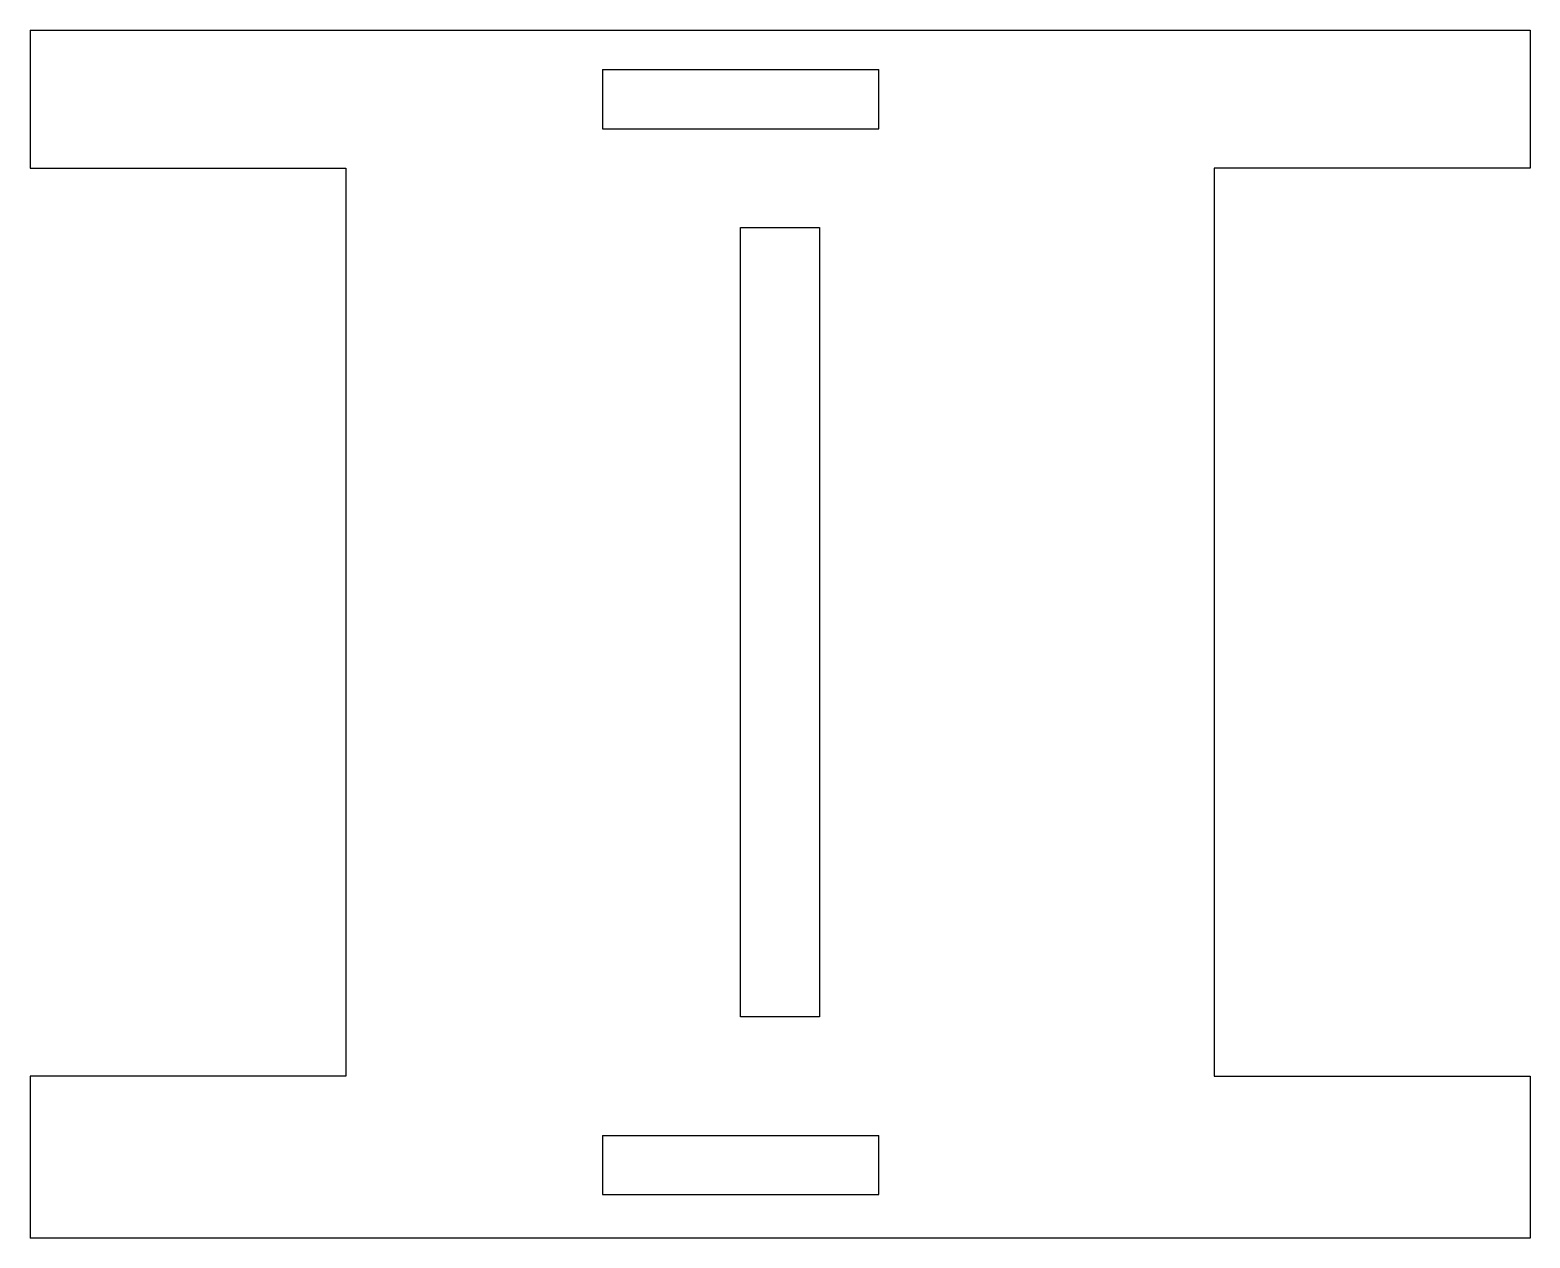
# Model space of a CAD drawing. Header units: inches. Extents: x 196 to 386, y 122 to 275.
import ezdxf

# ---------------------------------------------------------------- set-up
doc = ezdxf.new("R2010")
doc.units = ezdxf.units.IN
doc.header["$MEASUREMENT"] = 0

msp = doc.modelspace()

# ---------------------------------------------------------------- linework, layer by layer
for p, q in [((196.23, 274.77), (386.23, 274.77)), ((268.73, 269.77), (268.73, 262.27)), ((268.73, 269.77), (303.73, 269.77)), ((303.73, 262.27), (303.73, 269.77)), ((268.73, 262.27), (303.73, 262.27)), ((196.23, 142.27), (196.23, 121.77)), ((268.73, 134.77), (268.73, 127.27)), ((268.73, 134.77), (303.73, 134.77)), ((303.73, 127.27), (303.73, 134.77)), ((268.73, 127.27), (303.73, 127.27)), ((386.23, 121.77), (196.23, 121.77))]:
    msp.add_line(p, q)
for points in [[(196.23, 274.77), (196.23, 257.27), (236.23, 257.27), (236.23, 142.27), (196.23, 142.27)], [(386.23, 274.77), (386.23, 257.27), (346.23, 257.27), (346.23, 142.27), (386.23, 142.27), (386.23, 121.77)]]:
    msp.add_lwpolyline(points)
msp.add_lwpolyline([(286.23, 249.77), (296.23, 249.77), (296.23, 149.77), (286.23, 149.77)], close=True)

doc.saveas('drawing.dxf')
